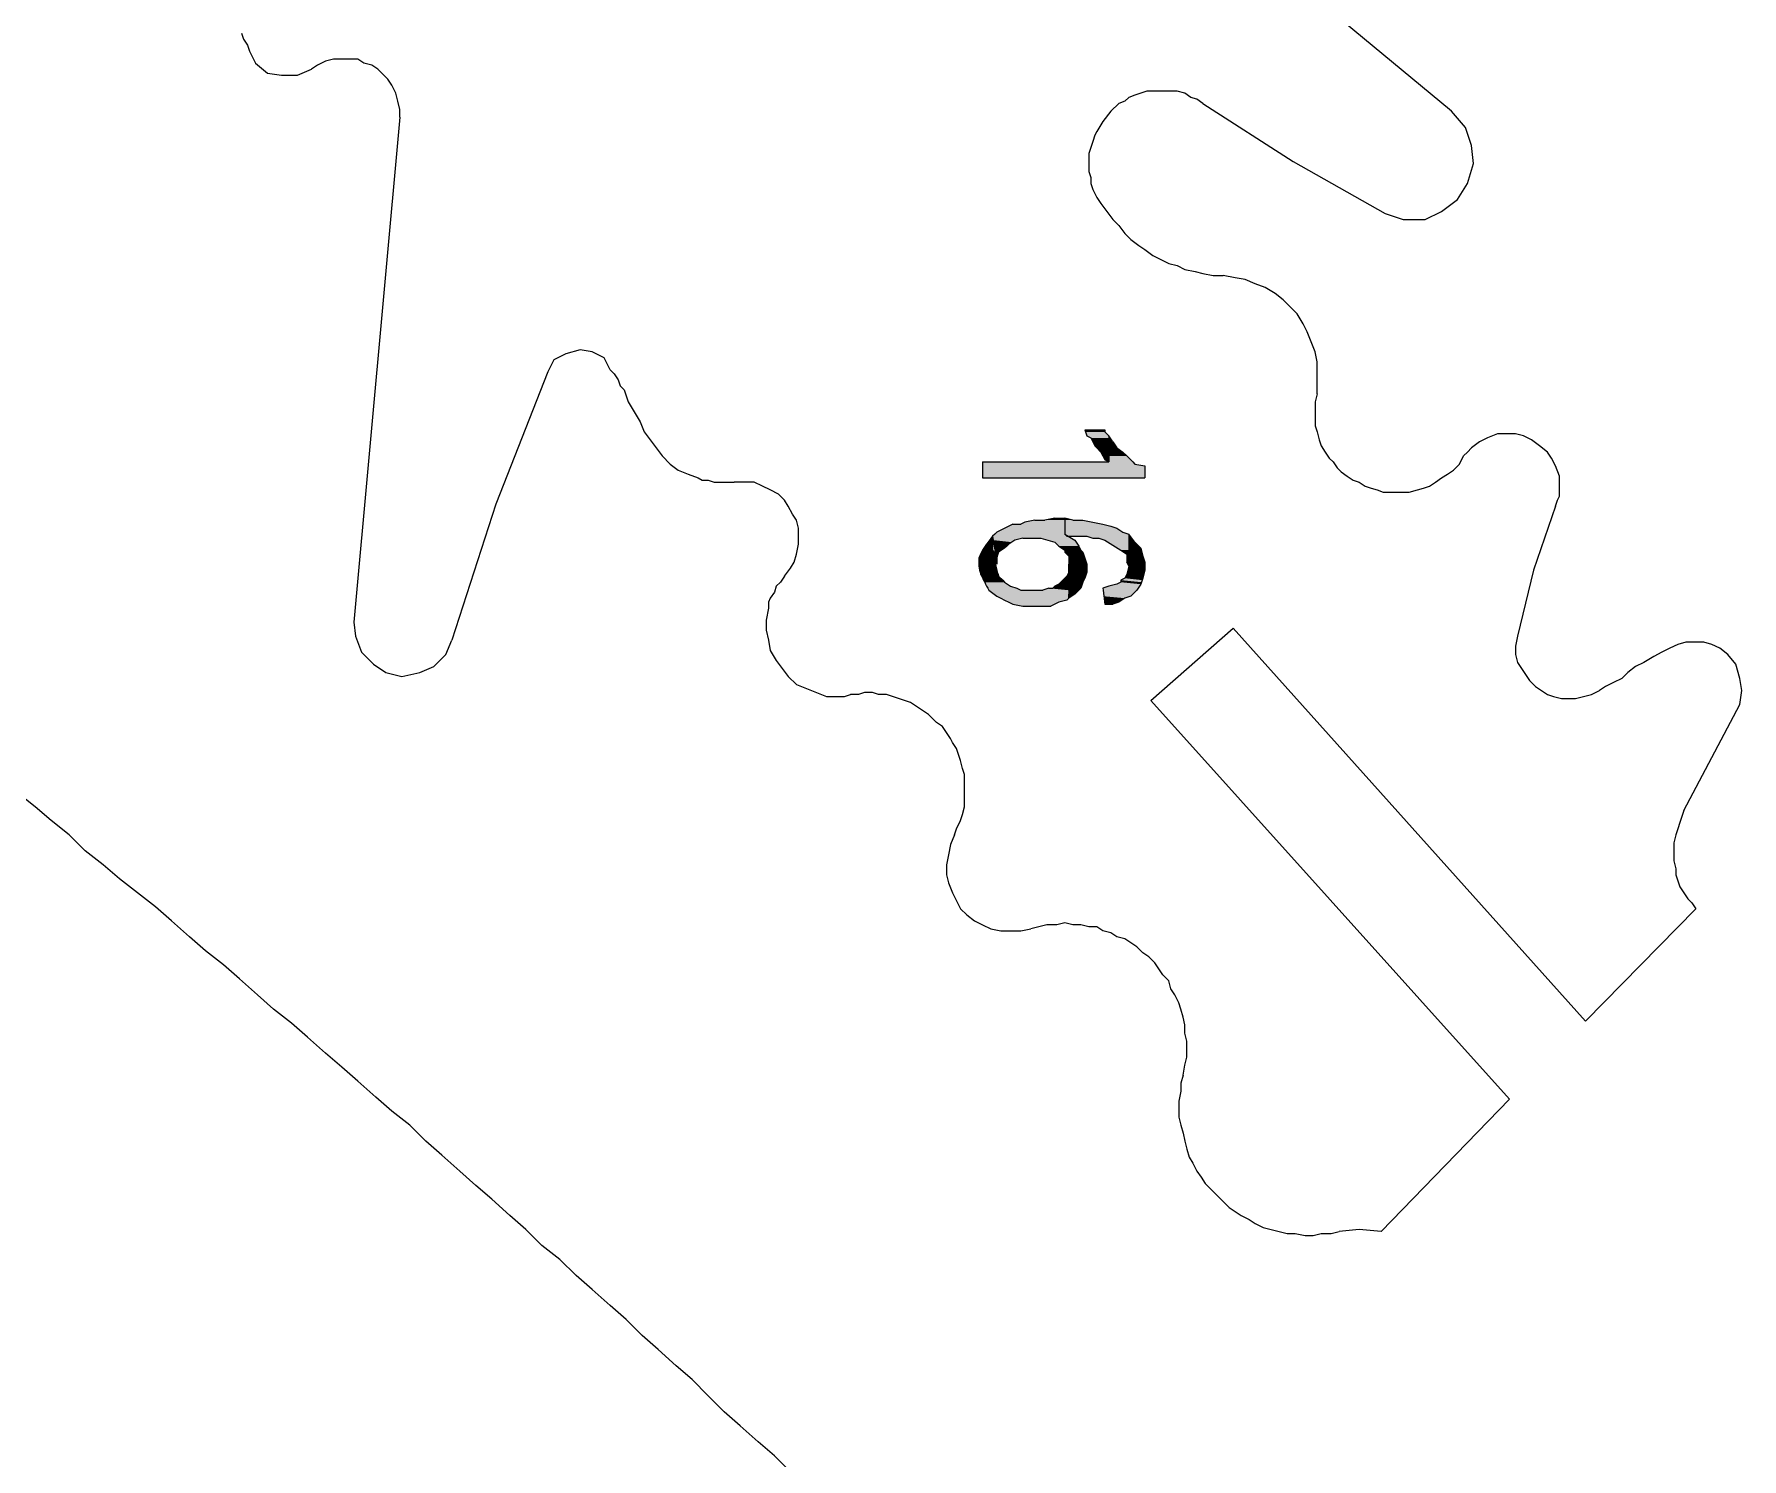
# Model space of a CAD drawing. Extents: x -1063 to 1100, y -467 to 441.
# Drawn here: x -705.3 to -563.2, y -10.2 to 108.3 of the extents above; entities that cross this region are included whole.
import ezdxf

# ---------------------------------------------------------------- set-up
doc = ezdxf.new("R2010")
doc.units = 0
doc.layers.add('H', color=7, linetype='CONTINUOUS')
doc.layers.add('P', color=250, linetype='CONTINUOUS')

# ---------------------------------------------------------------- blocks, each defined once
blk = doc.blocks.new('*U220')
at = {"layer": 'H', "color": 0, "linetype": 'CONTINUOUS'}
for p, q in [((-617.85, 75.43), (-616.18, 75.43)), ((-617.85, 75.43), (-617.8, 75.26)), ((-616.18, 75.43), (-616.18, 75.26)), ((-617.8, 75.26), (-617.68, 74.93)), ((-617.68, 74.93), (-617.35, 74.76)), ((-617.35, 74.76), (-617.02, 74.09)), ((-617.02, 74.09), (-616.85, 73.93)), ((-616.85, 73.93), (-616.52, 73.59)), ((-616.18, 75.26), (-615.85, 74.93)), ((-615.85, 74.93), (-615.85, 74.76)), ((-615.85, 74.76), (-615.85, 74.09)), ((-615.85, 74.09), (-615.85, 73.93)), ((-615.85, 73.93), (-615.85, 73.59)), ((-616.52, 73.59), (-616.35, 73.26)), ((-616.35, 73.26), (-616.18, 72.93)), ((-615.85, 72.76), (-616.18, 72.93)), ((-615.85, 73.59), (-615.85, 73.26)), ((-615.85, 73.26), (-615.85, 72.93)), ((-615.85, 72.93), (-615.85, 72.76))]:
    blk.add_line(p, q, dxfattribs=at)
for points in [[(-617.85, 75.43), (-617.85, 75.43), (-616.18, 75.43)], [(-617.85, 75.43), (-617.8, 75.26), (-616.18, 75.26)], [(-617.8, 75.26), (-617.68, 74.93), (-615.85, 74.93)], [(-617.68, 74.93), (-617.35, 74.76), (-615.85, 74.76)], [(-617.35, 74.76), (-617.02, 74.09), (-615.85, 74.09)], [(-617.02, 74.09), (-616.85, 73.93), (-615.85, 73.93)], [(-616.85, 73.93), (-616.52, 73.59), (-615.85, 73.59)], [(-616.52, 73.59), (-616.35, 73.26), (-615.85, 73.26)], [(-616.35, 73.26), (-616.18, 72.93), (-615.85, 72.93)]]:
    blk.add_solid(points, dxfattribs=at)
at = {"layer": 'H', "color": 0, "linetype": 'CONTINUOUS', "extrusion": (0, 0, -1)}
for points in [[(617.85, 75.43), (616.18, 75.43), (616.18, 75.26)], [(617.8, 75.26), (616.18, 75.26), (615.85, 74.93)], [(617.68, 74.93), (615.85, 74.93), (615.85, 74.76)], [(617.35, 74.76), (615.85, 74.76), (615.85, 74.09)], [(617.02, 74.09), (615.85, 74.09), (615.85, 73.93)], [(616.85, 73.93), (615.85, 73.93), (615.85, 73.59)], [(616.52, 73.59), (615.85, 73.59), (615.85, 73.26)], [(616.35, 73.26), (615.85, 73.26), (615.85, 72.93)], [(616.18, 72.93), (615.85, 72.93), (615.85, 72.76)]]:
    blk.add_solid(points, dxfattribs=at)
blk = doc.blocks.new('*U221')
at = {"layer": 'H', "color": 0, "linetype": 'CONTINUOUS'}
for p, q in [((-615.85, 74.93), (-615.85, 74.43)), ((-615.52, 74.43), (-615.85, 74.93)), ((-615.85, 74.43), (-615.85, 73.93)), ((-615.85, 73.93), (-615.85, 73.59)), ((-615.52, 74.43), (-615.18, 73.93)), ((-615.18, 73.93), (-614.68, 73.59)), ((-626.35, 72.76), (-615.85, 72.76)), ((-626.35, 72.76), (-626.35, 72.59)), ((-626.35, 72.59), (-626.35, 72.43)), ((-615.85, 73.59), (-615.85, 73.26)), ((-615.85, 73.26), (-615.85, 72.93)), ((-615.85, 72.93), (-615.85, 72.76)), ((-614.68, 73.59), (-614.35, 73.26)), ((-614.35, 73.26), (-614.02, 72.93)), ((-614.02, 72.93), (-613.85, 72.76)), ((-613.85, 72.76), (-613.68, 72.59)), ((-613.68, 72.59), (-612.85, 72.43)), ((-626.35, 72.43), (-626.35, 71.43)), ((-626.35, 71.43), (-612.85, 71.43)), ((-612.85, 72.43), (-612.85, 71.43))]:
    blk.add_line(p, q, dxfattribs=at)
for points in [[(-615.85, 74.93), (-615.85, 74.43), (-615.52, 74.43)], [(-615.85, 74.43), (-615.85, 73.93), (-615.18, 73.93)], [(-615.85, 73.93), (-615.85, 73.59), (-614.68, 73.59)], [(-626.35, 72.76), (-626.35, 72.76), (-615.85, 72.76)], [(-626.35, 72.76), (-626.35, 72.59), (-613.68, 72.59)], [(-626.35, 72.59), (-626.35, 72.43), (-612.85, 72.43)], [(-615.85, 73.59), (-615.85, 73.26), (-614.35, 73.26)], [(-615.85, 73.26), (-615.85, 72.93), (-614.02, 72.93)], [(-615.85, 72.93), (-615.85, 72.76), (-613.85, 72.76)], [(-626.35, 72.43), (-626.35, 71.43), (-612.85, 71.43)], [(-626.35, 71.43), (-626.35, 71.43), (-612.85, 71.43)]]:
    blk.add_solid(points, dxfattribs=at)
at = {"layer": 'H', "color": 0, "linetype": 'CONTINUOUS', "extrusion": (0, 0, -1)}
for points in [[(615.85, 74.43), (615.52, 74.43), (615.18, 73.93)], [(615.85, 73.93), (615.18, 73.93), (614.68, 73.59)], [(626.35, 72.76), (613.85, 72.76), (613.68, 72.59)], [(626.35, 72.59), (613.68, 72.59), (612.85, 72.43)], [(615.85, 73.59), (614.68, 73.59), (614.35, 73.26)], [(615.85, 73.26), (614.35, 73.26), (614.02, 72.93)], [(615.85, 72.93), (614.02, 72.93), (613.85, 72.76)], [(626.35, 72.43), (612.85, 72.43), (612.85, 71.43)]]:
    blk.add_solid(points, dxfattribs=at)
blk = doc.blocks.new('*U222')
at = {"layer": 'H', "color": 0, "linetype": 'CONTINUOUS'}
for p, q in [((-626.35, 65.43), (-626.52, 65.09)), ((-626.02, 65.93), (-626.35, 65.43)), ((-625.89, 66.09), (-626.02, 65.93)), ((-625.52, 66.59), (-625.89, 66.09)), ((-625.52, 66.09), (-625.52, 66.59)), ((-625.52, 66.09), (-625.52, 65.93)), ((-625.52, 65.93), (-625.52, 65.43)), ((-625.52, 65.43), (-625.35, 65.09)), ((-626.52, 65.09), (-626.68, 64.76)), ((-626.68, 64.76), (-626.68, 64.59)), ((-626.68, 64.59), (-626.68, 64.26)), ((-626.68, 64.26), (-626.68, 64.09)), ((-626.68, 64.09), (-626.6, 63.76)), ((-625.35, 65.09), (-625.35, 64.76)), ((-625.35, 64.76), (-625.35, 64.59)), ((-625.35, 64.59), (-625.28, 64.26)), ((-625.28, 64.26), (-625.25, 64.09)), ((-625.25, 64.09), (-625.18, 63.76)), ((-619.18, 64.26), (-619.18, 64.09)), ((-619.18, 64.09), (-619.18, 64.26)), ((-619.18, 64.09), (-619.18, 63.76)), ((-619.18, 63.76), (-619.18, 64.09)), ((-626.6, 63.76), (-626.56, 63.59)), ((-626.56, 63.59), (-626.52, 63.43)), ((-626.52, 63.43), (-626.43, 63.26)), ((-626.43, 63.26), (-626.27, 62.93)), ((-626.27, 62.93), (-626.18, 62.76)), ((-626.18, 62.76), (-626.1, 62.59)), ((-626.1, 62.59), (-626.02, 62.43)), ((-625.18, 63.76), (-625.13, 63.59)), ((-625.13, 63.59), (-625.07, 63.43)), ((-625.07, 63.43), (-625.02, 63.26)), ((-625.02, 63.26), (-624.68, 62.93)), ((-624.68, 62.93), (-624.52, 62.76)), ((-624.52, 62.76), (-624.27, 62.59)), ((-624.27, 62.59), (-624.02, 62.43)), ((-620.02, 62.59), (-620.35, 62.43)), ((-619.85, 62.76), (-620.02, 62.59)), ((-619.68, 62.93), (-619.85, 62.76)), ((-619.35, 63.26), (-619.68, 62.93)), ((-619.27, 63.43), (-619.35, 63.26)), ((-619.18, 63.59), (-619.27, 63.43)), ((-619.18, 63.76), (-619.18, 63.59)), ((-619.18, 63.59), (-619.18, 63.76)), ((-619.18, 63.43), (-619.18, 63.59)), ((-619.18, 63.43), (-619.18, 63.26)), ((-619.18, 63.26), (-619.18, 62.93)), ((-619.18, 62.93), (-619.18, 62.76)), ((-619.18, 62.76), (-619.18, 62.59)), ((-619.18, 62.59), (-619.18, 62.43)), ((-626.02, 62.43), (-625.93, 62.26)), ((-625.93, 62.26), (-625.85, 62.09)), ((-625.85, 62.09), (-625.18, 61.59)), ((-625.18, 61.59), (-624.85, 61.43)), ((-624.85, 61.43), (-624.52, 61.26)), ((-624.52, 61.26), (-624.18, 61.09)), ((-624.02, 62.43), (-623.52, 62.26)), ((-623.52, 62.26), (-623.18, 62.09)), ((-623.18, 62.09), (-622.68, 62.09)), ((-622.68, 62.09), (-622.18, 62.09)), ((-622.18, 62.09), (-621.68, 62.09)), ((-621.68, 62.09), (-621.35, 62.09)), ((-620.85, 62.26), (-621.35, 62.09)), ((-620.85, 62.26), (-620.52, 62.26)), ((-620.35, 62.43), (-620.52, 62.26)), ((-619.35, 61.26), (-620.02, 61.09)), ((-619.18, 61.43), (-619.35, 61.26)), ((-619.18, 62.43), (-619.18, 62.26)), ((-619.18, 62.26), (-619.18, 62.09)), ((-619.18, 62.09), (-619.18, 61.59)), ((-619.18, 61.59), (-619.18, 61.43)), ((-624.18, 61.09), (-623.85, 60.93)), ((-623.85, 60.93), (-623.02, 60.76)), ((-623.02, 60.76), (-622.35, 60.76)), ((-622.35, 60.76), (-621.52, 60.76)), ((-621.52, 60.76), (-620.68, 60.76)), ((-620.35, 60.93), (-620.68, 60.76)), ((-620.02, 61.09), (-620.35, 60.93))]:
    blk.add_line(p, q, dxfattribs=at)
for points in [[(-626.35, 65.43), (-626.52, 65.09), (-625.35, 65.09)], [(-626.02, 65.93), (-626.35, 65.43), (-625.52, 65.43)], [(-625.89, 66.09), (-626.02, 65.93), (-625.52, 65.93)], [(-625.52, 66.59), (-625.89, 66.09), (-625.52, 66.09)], [(-626.52, 65.09), (-626.68, 64.76), (-625.35, 64.76)], [(-626.68, 64.76), (-626.68, 64.59), (-625.35, 64.59)], [(-626.68, 64.59), (-626.68, 64.26), (-625.28, 64.26)], [(-626.68, 64.26), (-626.68, 64.09), (-625.25, 64.09)], [(-626.68, 64.09), (-626.6, 63.76), (-625.18, 63.76)], [(-619.18, 64.26), (-619.18, 64.09), (-619.18, 64.09)], [(-619.18, 64.09), (-619.18, 63.76), (-619.18, 63.76)], [(-626.6, 63.76), (-626.56, 63.59), (-625.13, 63.59)], [(-626.56, 63.59), (-626.52, 63.43), (-625.07, 63.43)], [(-626.52, 63.43), (-626.43, 63.26), (-625.02, 63.26)], [(-626.43, 63.26), (-626.27, 62.93), (-624.68, 62.93)], [(-626.27, 62.93), (-626.18, 62.76), (-624.52, 62.76)], [(-626.18, 62.76), (-626.1, 62.59), (-624.27, 62.59)], [(-626.1, 62.59), (-626.02, 62.43), (-624.02, 62.43)], [(-620.02, 62.59), (-620.35, 62.43), (-619.18, 62.43)], [(-619.85, 62.76), (-620.02, 62.59), (-619.18, 62.59)], [(-619.68, 62.93), (-619.85, 62.76), (-619.18, 62.76)], [(-619.35, 63.26), (-619.68, 62.93), (-619.18, 62.93)], [(-619.27, 63.43), (-619.35, 63.26), (-619.18, 63.26)], [(-619.18, 63.59), (-619.27, 63.43), (-619.18, 63.43)], [(-619.18, 63.76), (-619.18, 63.59), (-619.18, 63.59)], [(-626.02, 62.43), (-625.93, 62.26), (-623.52, 62.26)], [(-625.93, 62.26), (-625.85, 62.09), (-623.18, 62.09)], [(-625.85, 62.09), (-625.18, 61.59), (-619.18, 61.59)], [(-625.18, 61.59), (-624.85, 61.43), (-619.18, 61.43)], [(-624.85, 61.43), (-624.52, 61.26), (-619.35, 61.26)], [(-624.52, 61.26), (-624.18, 61.09), (-620.02, 61.09)], [(-623.18, 62.09), (-623.18, 62.09), (-622.68, 62.09)], [(-622.68, 62.09), (-622.68, 62.09), (-622.18, 62.09)], [(-622.18, 62.09), (-622.18, 62.09), (-621.68, 62.09)], [(-621.68, 62.09), (-621.68, 62.09), (-621.35, 62.09)], [(-620.85, 62.26), (-621.35, 62.09), (-619.18, 62.09)], [(-620.85, 62.26), (-620.85, 62.26), (-620.52, 62.26)], [(-620.35, 62.43), (-620.52, 62.26), (-619.18, 62.26)], [(-624.18, 61.09), (-623.85, 60.93), (-620.35, 60.93)], [(-623.85, 60.93), (-623.02, 60.76), (-620.68, 60.76)], [(-623.02, 60.76), (-623.02, 60.76), (-622.35, 60.76)], [(-622.35, 60.76), (-622.35, 60.76), (-621.52, 60.76)], [(-621.52, 60.76), (-621.52, 60.76), (-620.68, 60.76)]]:
    blk.add_solid(points, dxfattribs=at)
at = {"layer": 'H', "color": 0, "linetype": 'CONTINUOUS', "extrusion": (0, 0, -1)}
for points in [[(626.35, 65.43), (625.52, 65.43), (625.35, 65.09)], [(626.02, 65.93), (625.52, 65.93), (625.52, 65.43)], [(625.89, 66.09), (625.52, 66.09), (625.52, 65.93)], [(626.68, 64.76), (625.35, 64.76), (625.35, 64.59)], [(626.68, 64.59), (625.35, 64.59), (625.28, 64.26)], [(626.68, 64.26), (625.28, 64.26), (625.25, 64.09)], [(626.68, 64.09), (625.25, 64.09), (625.18, 63.76)], [(626.52, 65.09), (625.35, 65.09), (625.35, 64.76)], [(626.6, 63.76), (625.18, 63.76), (625.13, 63.59)], [(626.56, 63.59), (625.13, 63.59), (625.07, 63.43)], [(626.52, 63.43), (625.07, 63.43), (625.02, 63.26)], [(626.43, 63.26), (625.02, 63.26), (624.68, 62.93)], [(626.27, 62.93), (624.68, 62.93), (624.52, 62.76)], [(626.18, 62.76), (624.52, 62.76), (624.27, 62.59)], [(626.1, 62.59), (624.27, 62.59), (624.02, 62.43)], [(620.02, 62.59), (619.18, 62.59), (619.18, 62.43)], [(619.85, 62.76), (619.18, 62.76), (619.18, 62.59)], [(619.68, 62.93), (619.18, 62.93), (619.18, 62.76)], [(619.35, 63.26), (619.18, 63.26), (619.18, 62.93)], [(619.27, 63.43), (619.18, 63.43), (619.18, 63.26)], [(626.02, 62.43), (624.02, 62.43), (623.52, 62.26)], [(625.93, 62.26), (623.52, 62.26), (623.18, 62.09)], [(625.85, 62.09), (619.18, 62.09), (619.18, 61.59)], [(625.18, 61.59), (619.18, 61.59), (619.18, 61.43)], [(624.85, 61.43), (619.18, 61.43), (619.35, 61.26)], [(624.52, 61.26), (619.35, 61.26), (620.02, 61.09)], [(620.85, 62.26), (619.18, 62.26), (619.18, 62.09)], [(620.35, 62.43), (619.18, 62.43), (619.18, 62.26)], [(624.18, 61.09), (620.02, 61.09), (620.35, 60.93)], [(623.85, 60.93), (620.35, 60.93), (620.68, 60.76)]]:
    blk.add_solid(points, dxfattribs=at)
blk = doc.blocks.new('*U223')
at = {"layer": 'H', "color": 0, "linetype": 'CONTINUOUS'}
for p, q in [((-625.18, 66.93), (-625.35, 66.76)), ((-624.18, 67.43), (-625.18, 66.93)), ((-623.85, 67.59), (-624.18, 67.43)), ((-623.85, 67.59), (-623.52, 67.59)), ((-623.52, 67.59), (-623.18, 67.59)), ((-622.85, 67.76), (-623.18, 67.59)), ((-622.02, 67.93), (-622.85, 67.76)), ((-622.02, 67.93), (-621.18, 67.93)), ((-620.35, 68.09), (-621.18, 67.93)), ((-620.35, 68.09), (-619.52, 68.09)), ((-619.52, 68.09), (-619.52, 67.93)), ((-619.52, 67.93), (-619.52, 67.76)), ((-619.52, 67.76), (-619.52, 67.59)), ((-619.52, 67.59), (-619.52, 67.43)), ((-619.52, 67.43), (-619.52, 66.93)), ((-619.52, 66.93), (-619.52, 66.76)), ((-625.35, 66.76), (-625.52, 66.59)), ((-625.52, 66.59), (-625.49, 66.43)), ((-625.49, 66.43), (-625.47, 66.26)), ((-625.47, 66.26), (-625.45, 66.09)), ((-625.45, 66.09), (-625.42, 65.93)), ((-625.42, 65.93), (-625.4, 65.76)), ((-625.4, 65.76), (-625.37, 65.59)), ((-625.37, 65.59), (-625.35, 65.43)), ((-625.35, 65.43), (-625.33, 65.26)), ((-624.77, 65.43), (-625.02, 65.26)), ((-624.52, 65.59), (-624.77, 65.43)), ((-624.35, 65.76), (-624.52, 65.59)), ((-624.18, 65.93), (-624.35, 65.76)), ((-623.93, 66.09), (-624.18, 65.93)), ((-623.68, 66.26), (-623.93, 66.09)), ((-623.02, 66.43), (-623.68, 66.26)), ((-623.02, 66.43), (-622.52, 66.43)), ((-622.52, 66.43), (-622.02, 66.43)), ((-622.02, 66.43), (-621.52, 66.43)), ((-621.52, 66.43), (-620.93, 66.26)), ((-620.93, 66.26), (-620.35, 66.09)), ((-620.35, 66.09), (-620.18, 65.93)), ((-620.18, 65.93), (-620.02, 65.76)), ((-620.02, 65.76), (-619.77, 65.59)), ((-619.77, 65.59), (-619.52, 65.43)), ((-619.52, 66.76), (-619.24, 66.59)), ((-619.52, 65.43), (-619.52, 65.26)), ((-619.24, 66.59), (-618.96, 66.43)), ((-618.96, 66.43), (-618.68, 66.26)), ((-618.68, 66.26), (-618.57, 66.09)), ((-618.57, 66.09), (-618.46, 65.93)), ((-618.46, 65.93), (-618.35, 65.76)), ((-618.35, 65.76), (-618.27, 65.59)), ((-618.27, 65.59), (-618.18, 65.43)), ((-618.18, 65.43), (-618.02, 65.26)), ((-625.33, 65.26), (-625.28, 64.93)), ((-625.28, 64.93), (-625.26, 64.76)), ((-625.26, 64.76), (-625.23, 64.59)), ((-625.18, 64.26), (-625.23, 64.59)), ((-625.13, 64.93), (-625.18, 64.76)), ((-625.18, 64.76), (-625.18, 64.59)), ((-625.18, 64.59), (-625.18, 64.26)), ((-625.02, 65.26), (-625.13, 64.93)), ((-619.52, 65.26), (-619.18, 64.93)), ((-619.18, 64.93), (-619.18, 64.76)), ((-619.18, 64.76), (-619.18, 64.59)), ((-619.18, 64.59), (-619.18, 64.26)), ((-619.18, 64.26), (-619.18, 63.93)), ((-618.02, 65.26), (-617.91, 64.93)), ((-617.91, 64.93), (-617.85, 64.76)), ((-617.85, 64.76), (-617.8, 64.59)), ((-617.8, 64.59), (-617.68, 64.26)), ((-617.68, 64.26), (-617.68, 63.93)), ((-619.18, 63.93), (-619.18, 63.59)), ((-619.18, 63.59), (-619.18, 63.09)), ((-619.18, 63.09), (-619.18, 62.76)), ((-619.18, 62.76), (-619.18, 62.26)), ((-618.02, 62.76), (-618.18, 62.26)), ((-617.85, 63.09), (-618.02, 62.76)), ((-617.68, 63.59), (-617.85, 63.09)), ((-617.68, 63.93), (-617.68, 63.59)), ((-619.18, 62.26), (-619.18, 61.93)), ((-619.18, 61.93), (-619.18, 61.76)), ((-618.68, 61.76), (-619.18, 61.43)), ((-619.18, 61.43), (-619.18, 61.76)), ((-618.52, 61.93), (-618.68, 61.76)), ((-618.18, 62.26), (-618.52, 61.93))]:
    blk.add_line(p, q, dxfattribs=at)
for points in [[(-625.18, 66.93), (-625.35, 66.76), (-619.52, 66.76)], [(-624.18, 67.43), (-625.18, 66.93), (-619.52, 66.93)], [(-623.85, 67.59), (-624.18, 67.43), (-619.52, 67.43)], [(-623.85, 67.59), (-623.85, 67.59), (-623.52, 67.59)], [(-623.52, 67.59), (-623.52, 67.59), (-623.18, 67.59)], [(-622.85, 67.76), (-623.18, 67.59), (-619.52, 67.59)], [(-622.02, 67.93), (-622.85, 67.76), (-619.52, 67.76)], [(-622.02, 67.93), (-622.02, 67.93), (-621.18, 67.93)], [(-620.35, 68.09), (-621.18, 67.93), (-619.52, 67.93)], [(-620.35, 68.09), (-620.35, 68.09), (-619.52, 68.09)], [(-625.35, 66.76), (-625.52, 66.59), (-619.24, 66.59)], [(-625.52, 66.59), (-625.49, 66.43), (-618.96, 66.43)], [(-625.49, 66.43), (-625.47, 66.26), (-623.68, 66.26)], [(-625.47, 66.26), (-625.45, 66.09), (-623.93, 66.09)], [(-625.45, 66.09), (-625.42, 65.93), (-624.18, 65.93)], [(-625.42, 65.93), (-625.4, 65.76), (-624.35, 65.76)], [(-625.4, 65.76), (-625.37, 65.59), (-624.52, 65.59)], [(-625.37, 65.59), (-625.35, 65.43), (-624.77, 65.43)], [(-625.35, 65.43), (-625.33, 65.26), (-625.02, 65.26)], [(-623.02, 66.43), (-623.02, 66.43), (-622.52, 66.43)], [(-622.52, 66.43), (-622.52, 66.43), (-622.02, 66.43)], [(-622.02, 66.43), (-622.02, 66.43), (-621.52, 66.43)], [(-621.52, 66.43), (-620.93, 66.26), (-618.68, 66.26)], [(-620.93, 66.26), (-620.35, 66.09), (-618.57, 66.09)], [(-620.35, 66.09), (-620.18, 65.93), (-618.46, 65.93)], [(-620.18, 65.93), (-620.02, 65.76), (-618.35, 65.76)], [(-620.02, 65.76), (-619.77, 65.59), (-618.27, 65.59)], [(-619.77, 65.59), (-619.52, 65.43), (-618.18, 65.43)], [(-619.52, 65.43), (-619.52, 65.26), (-618.02, 65.26)], [(-625.33, 65.26), (-625.28, 64.93), (-625.13, 64.93)], [(-625.28, 64.93), (-625.26, 64.76), (-625.18, 64.76)], [(-625.26, 64.76), (-625.23, 64.59), (-625.18, 64.59)], [(-619.52, 65.26), (-619.18, 64.93), (-617.91, 64.93)], [(-619.18, 64.93), (-619.18, 64.76), (-617.85, 64.76)], [(-619.18, 64.76), (-619.18, 64.59), (-617.8, 64.59)], [(-619.18, 64.59), (-619.18, 64.26), (-617.68, 64.26)], [(-619.18, 64.26), (-619.18, 63.93), (-617.68, 63.93)], [(-619.18, 63.93), (-619.18, 63.59), (-617.68, 63.59)], [(-619.18, 63.59), (-619.18, 63.09), (-617.85, 63.09)], [(-619.18, 63.09), (-619.18, 62.76), (-618.02, 62.76)], [(-619.18, 62.76), (-619.18, 62.26), (-618.18, 62.26)], [(-619.18, 62.26), (-619.18, 61.93), (-618.52, 61.93)], [(-619.18, 61.93), (-619.18, 61.76), (-618.68, 61.76)]]:
    blk.add_solid(points, dxfattribs=at)
at = {"layer": 'H', "color": 0, "linetype": 'CONTINUOUS', "extrusion": (0, 0, -1)}
for points in [[(625.18, 66.93), (619.52, 66.93), (619.52, 66.76)], [(624.18, 67.43), (619.52, 67.43), (619.52, 66.93)], [(623.85, 67.59), (619.52, 67.59), (619.52, 67.43)], [(622.85, 67.76), (619.52, 67.76), (619.52, 67.59)], [(622.02, 67.93), (619.52, 67.93), (619.52, 67.76)], [(620.35, 68.09), (619.52, 68.09), (619.52, 67.93)], [(625.52, 66.59), (619.24, 66.59), (618.96, 66.43)], [(625.49, 66.43), (623.02, 66.43), (623.68, 66.26)], [(625.47, 66.26), (623.68, 66.26), (623.93, 66.09)], [(625.45, 66.09), (623.93, 66.09), (624.18, 65.93)], [(625.42, 65.93), (624.18, 65.93), (624.35, 65.76)], [(625.4, 65.76), (624.35, 65.76), (624.52, 65.59)], [(625.37, 65.59), (624.52, 65.59), (624.77, 65.43)], [(625.35, 66.76), (619.52, 66.76), (619.24, 66.59)], [(625.35, 65.43), (624.77, 65.43), (625.02, 65.26)], [(621.52, 66.43), (618.96, 66.43), (618.68, 66.26)], [(620.93, 66.26), (618.68, 66.26), (618.57, 66.09)], [(620.35, 66.09), (618.57, 66.09), (618.46, 65.93)], [(620.18, 65.93), (618.46, 65.93), (618.35, 65.76)], [(620.02, 65.76), (618.35, 65.76), (618.27, 65.59)], [(619.77, 65.59), (618.27, 65.59), (618.18, 65.43)], [(619.52, 65.43), (618.18, 65.43), (618.02, 65.26)], [(625.33, 65.26), (625.02, 65.26), (625.13, 64.93)], [(625.28, 64.93), (625.13, 64.93), (625.18, 64.76)], [(625.26, 64.76), (625.18, 64.76), (625.18, 64.59)], [(625.23, 64.59), (625.18, 64.59), (625.18, 64.26)], [(619.52, 65.26), (618.02, 65.26), (617.91, 64.93)], [(619.18, 64.93), (617.91, 64.93), (617.85, 64.76)], [(619.18, 64.76), (617.85, 64.76), (617.8, 64.59)], [(619.18, 64.59), (617.8, 64.59), (617.68, 64.26)], [(619.18, 64.26), (617.68, 64.26), (617.68, 63.93)], [(619.18, 63.93), (617.68, 63.93), (617.68, 63.59)], [(619.18, 63.59), (617.68, 63.59), (617.85, 63.09)], [(619.18, 63.09), (617.85, 63.09), (618.02, 62.76)], [(619.18, 62.76), (618.02, 62.76), (618.18, 62.26)], [(619.18, 62.26), (618.18, 62.26), (618.52, 61.93)], [(619.18, 61.93), (618.52, 61.93), (618.68, 61.76)], [(619.18, 61.76), (618.68, 61.76), (619.18, 61.43)]]:
    blk.add_solid(points, dxfattribs=at)
blk = doc.blocks.new('*U224')
at = {"layer": 'H', "color": 0, "linetype": 'CONTINUOUS'}
for p, q in [((-619.52, 68.09), (-619.52, 67.93)), ((-618.85, 67.93), (-619.52, 68.09)), ((-619.52, 67.93), (-619.52, 67.76)), ((-619.52, 67.76), (-619.52, 67.59)), ((-619.52, 67.59), (-619.52, 67.43)), ((-619.52, 67.43), (-619.52, 67.26)), ((-619.52, 67.26), (-619.52, 66.93)), ((-619.52, 66.93), (-619.52, 66.76)), ((-618.85, 67.93), (-618.02, 67.93)), ((-618.02, 67.93), (-617.18, 67.76)), ((-617.18, 67.76), (-616.35, 67.59)), ((-616.35, 67.59), (-615.68, 67.43)), ((-615.68, 67.43), (-615.18, 67.26)), ((-615.18, 67.26), (-614.68, 66.93)), ((-614.68, 66.93), (-614.18, 66.76)), ((-619.52, 66.76), (-619.35, 66.59)), ((-619.35, 66.59), (-618.02, 66.59)), ((-618.02, 66.59), (-617.68, 66.59)), ((-617.68, 66.59), (-617.18, 66.43)), ((-617.18, 66.43), (-616.68, 66.43)), ((-616.68, 66.43), (-616.18, 66.26)), ((-616.18, 66.26), (-614.85, 65.43)), ((-614.85, 65.43), (-614.35, 65.09)), ((-614.18, 66.76), (-614.18, 66.59)), ((-614.18, 66.59), (-614.18, 66.43)), ((-614.18, 66.43), (-614.18, 66.26)), ((-614.18, 66.26), (-614.18, 65.43)), ((-614.18, 65.43), (-614.18, 65.09)), ((-614.35, 65.09), (-614.35, 64.76)), ((-614.35, 64.76), (-614.35, 64.43)), ((-614.18, 64.09), (-614.35, 64.43)), ((-614.18, 65.09), (-614.18, 64.76)), ((-614.18, 64.76), (-614.18, 64.43)), ((-614.18, 64.43), (-614.18, 64.09))]:
    blk.add_line(p, q, dxfattribs=at)
for points in [[(-619.52, 68.09), (-619.52, 67.93), (-618.85, 67.93)], [(-619.52, 67.93), (-619.52, 67.76), (-617.18, 67.76)], [(-619.52, 67.76), (-619.52, 67.59), (-616.35, 67.59)], [(-619.52, 67.59), (-619.52, 67.43), (-615.68, 67.43)], [(-619.52, 67.43), (-619.52, 67.26), (-615.18, 67.26)], [(-619.52, 67.26), (-619.52, 66.93), (-614.68, 66.93)], [(-619.52, 66.93), (-619.52, 66.76), (-614.18, 66.76)], [(-618.85, 67.93), (-618.85, 67.93), (-618.02, 67.93)], [(-619.52, 66.76), (-619.35, 66.59), (-614.18, 66.59)], [(-619.35, 66.59), (-619.35, 66.59), (-618.02, 66.59)], [(-618.02, 66.59), (-618.02, 66.59), (-617.68, 66.59)], [(-617.68, 66.59), (-617.18, 66.43), (-614.18, 66.43)], [(-617.18, 66.43), (-617.18, 66.43), (-616.68, 66.43)], [(-616.68, 66.43), (-616.18, 66.26), (-614.18, 66.26)], [(-616.18, 66.26), (-614.85, 65.43), (-614.18, 65.43)], [(-614.85, 65.43), (-614.35, 65.09), (-614.18, 65.09)], [(-614.35, 65.09), (-614.35, 64.76), (-614.18, 64.76)], [(-614.35, 64.76), (-614.35, 64.43), (-614.18, 64.43)]]:
    blk.add_solid(points, dxfattribs=at)
at = {"layer": 'H', "color": 0, "linetype": 'CONTINUOUS', "extrusion": (0, 0, -1)}
for points in [[(619.52, 67.93), (618.02, 67.93), (617.18, 67.76)], [(619.52, 67.76), (617.18, 67.76), (616.35, 67.59)], [(619.52, 67.59), (616.35, 67.59), (615.68, 67.43)], [(619.52, 67.43), (615.68, 67.43), (615.18, 67.26)], [(619.52, 67.26), (615.18, 67.26), (614.68, 66.93)], [(619.52, 66.93), (614.68, 66.93), (614.18, 66.76)], [(619.52, 66.76), (614.18, 66.76), (614.18, 66.59)], [(617.68, 66.59), (614.18, 66.59), (614.18, 66.43)], [(616.68, 66.43), (614.18, 66.43), (614.18, 66.26)], [(616.18, 66.26), (614.18, 66.26), (614.18, 65.43)], [(614.85, 65.43), (614.18, 65.43), (614.18, 65.09)], [(614.35, 65.09), (614.18, 65.09), (614.18, 64.76)], [(614.35, 64.76), (614.18, 64.76), (614.18, 64.43)], [(614.35, 64.43), (614.18, 64.43), (614.18, 64.09)]]:
    blk.add_solid(points, dxfattribs=at)
blk = doc.blocks.new('*U225')
at = {"layer": 'H', "color": 0, "linetype": 'CONTINUOUS'}
for p, q in [((-614.18, 66.76), (-614.18, 66.09)), ((-613.68, 66.09), (-614.18, 66.76)), ((-614.18, 66.09), (-614.18, 65.59)), ((-614.18, 65.59), (-614.18, 64.93)), ((-613.68, 66.09), (-613.18, 65.59)), ((-613.18, 65.59), (-613.02, 64.93)), ((-614.18, 64.09), (-614.27, 63.76)), ((-614.18, 64.93), (-614.18, 64.43)), ((-614.18, 64.43), (-614.18, 64.09)), ((-613.02, 64.93), (-612.85, 64.43)), ((-612.85, 64.43), (-612.85, 64.09)), ((-612.85, 64.09), (-612.85, 63.76)), ((-615.18, 62.59), (-615.85, 62.43)), ((-614.85, 62.76), (-615.18, 62.59)), ((-614.52, 63.09), (-614.85, 62.93)), ((-614.85, 62.93), (-614.85, 62.76)), ((-614.35, 63.43), (-614.52, 63.09)), ((-614.27, 63.76), (-614.35, 63.43)), ((-613.18, 62.59), (-613.3, 62.43)), ((-613.13, 62.76), (-613.18, 62.59)), ((-613.07, 62.93), (-613.13, 62.76)), ((-613.02, 63.09), (-613.07, 62.93)), ((-612.93, 63.43), (-613.02, 63.09)), ((-612.85, 63.76), (-612.93, 63.43)), ((-615.85, 62.43), (-616.35, 62.26)), ((-616.35, 62.26), (-616.33, 62.09)), ((-616.33, 62.09), (-616.27, 61.59)), ((-616.27, 61.59), (-616.25, 61.43)), ((-616.25, 61.43), (-616.2, 61.09)), ((-614.52, 61.43), (-615.02, 61.09)), ((-614.02, 61.59), (-614.52, 61.43)), ((-613.52, 62.09), (-614.02, 61.59)), ((-613.41, 62.26), (-613.52, 62.09)), ((-613.3, 62.43), (-613.41, 62.26)), ((-616.2, 61.09), (-616.18, 60.93)), ((-616.18, 60.93), (-615.52, 60.93)), ((-615.02, 61.09), (-615.52, 60.93))]:
    blk.add_line(p, q, dxfattribs=at)
for points in [[(-614.18, 66.76), (-614.18, 66.09), (-613.68, 66.09)], [(-614.18, 66.09), (-614.18, 65.59), (-613.18, 65.59)], [(-614.18, 65.59), (-614.18, 64.93), (-613.02, 64.93)], [(-614.18, 64.09), (-614.27, 63.76), (-612.85, 63.76)], [(-614.18, 64.93), (-614.18, 64.43), (-612.85, 64.43)], [(-614.18, 64.43), (-614.18, 64.09), (-612.85, 64.09)], [(-615.18, 62.59), (-615.85, 62.43), (-613.3, 62.43)], [(-614.85, 62.76), (-615.18, 62.59), (-613.18, 62.59)], [(-614.52, 63.09), (-614.85, 62.93), (-613.07, 62.93)], [(-614.85, 62.93), (-614.85, 62.76), (-613.13, 62.76)], [(-614.35, 63.43), (-614.52, 63.09), (-613.02, 63.09)], [(-614.27, 63.76), (-614.35, 63.43), (-612.93, 63.43)], [(-615.85, 62.43), (-616.35, 62.26), (-613.41, 62.26)], [(-616.35, 62.26), (-616.33, 62.09), (-613.52, 62.09)], [(-616.33, 62.09), (-616.27, 61.59), (-614.02, 61.59)], [(-616.27, 61.59), (-616.25, 61.43), (-614.52, 61.43)], [(-616.25, 61.43), (-616.2, 61.09), (-615.02, 61.09)], [(-616.2, 61.09), (-616.18, 60.93), (-615.52, 60.93)], [(-616.18, 60.93), (-616.18, 60.93), (-615.52, 60.93)]]:
    blk.add_solid(points, dxfattribs=at)
at = {"layer": 'H', "color": 0, "linetype": 'CONTINUOUS', "extrusion": (0, 0, -1)}
for points in [[(614.18, 66.09), (613.68, 66.09), (613.18, 65.59)], [(614.18, 65.59), (613.18, 65.59), (613.02, 64.93)], [(614.18, 64.93), (613.02, 64.93), (612.85, 64.43)], [(614.18, 64.43), (612.85, 64.43), (612.85, 64.09)], [(614.18, 64.09), (612.85, 64.09), (612.85, 63.76)], [(615.18, 62.59), (613.18, 62.59), (613.3, 62.43)], [(614.85, 62.93), (613.07, 62.93), (613.13, 62.76)], [(614.85, 62.76), (613.13, 62.76), (613.18, 62.59)], [(614.52, 63.09), (613.02, 63.09), (613.07, 62.93)], [(614.35, 63.43), (612.93, 63.43), (613.02, 63.09)], [(614.27, 63.76), (612.85, 63.76), (612.93, 63.43)], [(616.35, 62.26), (613.41, 62.26), (613.52, 62.09)], [(616.33, 62.09), (613.52, 62.09), (614.02, 61.59)], [(616.27, 61.59), (614.02, 61.59), (614.52, 61.43)], [(616.25, 61.43), (614.52, 61.43), (615.02, 61.09)], [(615.85, 62.43), (613.3, 62.43), (613.41, 62.26)], [(616.2, 61.09), (615.02, 61.09), (615.52, 60.93)]]:
    blk.add_solid(points, dxfattribs=at)

msp = doc.modelspace()

# ---------------------------------------------------------------- linework, layer by layer
at = {"layer": 'P', "color": 0, "linetype": 'CONTINUOUS'}
for points in [[(-608.02, 102.59), (-600.52, 97.76), (-592.85, 93.43), (-591.35, 92.93), (-589.52, 92.93), (-588.18, 93.59), (-586.85, 94.59), (-586.02, 95.93), (-585.52, 97.59), (-585.68, 99.09), (-586.18, 100.59), (-587.35, 101.93), (-601.18, 113.43)], [(-688.02, 108.43), (-687.85, 107.93), (-687.52, 107.43), (-687.35, 106.93), (-686.85, 105.93), (-685.85, 105.09), (-684.68, 104.93), (-683.35, 104.93), (-682.18, 105.43)], [(-674.85, 101.43), (-674.85, 102.09), (-675.02, 102.76), (-675.18, 103.43), (-675.52, 104.09), (-675.85, 104.59), (-676.18, 104.93), (-676.68, 105.43), (-677.18, 105.76), (-677.85, 105.93), (-678.35, 106.26), (-679.02, 106.26), (-679.68, 106.26), (-680.35, 106.26), (-681.02, 106.09), (-681.68, 105.76), (-682.18, 105.43)], [(-608.02, 102.59), (-608.52, 102.93), (-609.02, 103.09), (-609.52, 103.43), (-610.18, 103.59), (-610.68, 103.59), (-611.18, 103.59), (-611.68, 103.59), (-612.18, 103.59), (-612.68, 103.59), (-613.18, 103.43), (-613.68, 103.26), (-614.18, 103.09), (-614.52, 102.76), (-615.02, 102.59), (-615.68, 101.93), (-616.35, 101.09), (-616.85, 100.26), (-617.02, 99.93), (-617.18, 99.43), (-617.35, 98.93), (-617.52, 98.43), (-617.52, 97.93), (-617.52, 97.43), (-617.52, 96.93), (-617.35, 96.43), (-617.35, 95.93), (-617.18, 95.43), (-616.85, 94.76), (-616.52, 94.26)], [(-674.85, 101.43), (-678.68, 59.43), (-678.52, 58.26), (-678.02, 56.93), (-677.02, 55.93), (-676.02, 55.26), (-674.68, 54.93), (-673.18, 55.26), (-672.02, 55.76), (-671.02, 56.76), (-670.52, 57.93)], [(-616.52, 94.26), (-616.02, 93.59), (-615.52, 92.93), (-615.02, 92.43), (-614.52, 91.76), (-614.02, 91.26), (-613.35, 90.76), (-612.85, 90.43), (-612.18, 89.93), (-611.52, 89.59), (-610.85, 89.26), (-610.18, 89.09), (-609.52, 88.76), (-608.68, 88.59), (-608.02, 88.43), (-607.18, 88.26), (-606.35, 88.26)], [(-598.52, 78.43), (-598.52, 79.26), (-598.52, 80.26), (-598.52, 81.09), (-598.68, 81.93), (-599.02, 82.76), (-599.35, 83.59), (-599.68, 84.26), (-600.18, 85.09), (-600.85, 85.76), (-601.35, 86.26), (-602.02, 86.76), (-602.85, 87.26), (-603.68, 87.59), (-604.52, 87.93), (-605.35, 88.09), (-606.35, 88.26)], [(-657.35, 80.43), (-657.85, 81.43), (-658.85, 81.93), (-659.85, 82.09), (-661.02, 81.76), (-662.02, 81.26), (-662.52, 80.26)], [(-662.52, 80.26), (-666.85, 69.26), (-670.52, 57.93)], [(-657.35, 80.43), (-657.02, 80.09), (-656.68, 79.59), (-656.52, 79.09), (-656.18, 78.76), (-656.02, 78.26), (-655.85, 77.76), (-655.35, 76.93), (-654.85, 76.09), (-654.52, 75.26), (-654.02, 74.59), (-653.52, 73.93), (-653.02, 73.26), (-652.35, 72.59), (-651.68, 72.09), (-650.85, 71.76), (-650.02, 71.43), (-649.68, 71.26), (-649.18, 71.26), (-648.68, 71.09), (-648.18, 71.09), (-647.52, 71.09), (-647.02, 71.09)], [(-598.52, 78.43), (-598.68, 77.76), (-598.68, 77.09), (-598.68, 76.43), (-598.68, 75.76), (-598.52, 75.26), (-598.35, 74.59), (-598.18, 74.09), (-597.85, 73.59), (-597.52, 73.09), (-597.18, 72.76), (-596.85, 72.26), (-596.52, 71.93), (-596.02, 71.59), (-595.52, 71.26), (-595.02, 71.09), (-594.52, 70.76), (-594.02, 70.59), (-593.52, 70.43), (-593.02, 70.26), (-592.52, 70.26), (-591.85, 70.26), (-591.35, 70.26), (-590.85, 70.26), (-590.18, 70.43), (-589.68, 70.59), (-589.18, 70.76), (-588.68, 71.09), (-588.18, 71.43), (-587.68, 71.76), (-587.18, 72.09), (-586.68, 72.59), (-586.35, 73.26)], [(-578.68, 69.09), (-578.52, 69.59), (-578.35, 69.93), (-578.35, 70.93), (-578.35, 71.59), (-578.68, 72.43), (-579.02, 73.09), (-579.35, 73.59), (-580.02, 74.09), (-580.68, 74.59), (-581.35, 74.93), (-582.02, 75.09), (-582.85, 75.09), (-583.52, 75.09), (-584.35, 74.76), (-585.02, 74.43), (-585.68, 73.93), (-586.02, 73.59), (-586.35, 73.26)], [(-642.85, 63.26), (-642.35, 63.93), (-642.02, 64.43), (-641.85, 65.09), (-641.68, 65.93), (-641.68, 66.59), (-641.68, 67.26), (-641.85, 67.93), (-642.18, 68.43), (-642.52, 69.09), (-642.85, 69.59), (-643.35, 70.09), (-644.02, 70.43), (-644.68, 70.76), (-645.35, 71.09), (-646.18, 71.09), (-647.02, 71.09)], [(-578.68, 69.09), (-580.52, 63.76), (-581.85, 58.26)], [(-642.85, 63.26), (-643.18, 62.76), (-643.52, 62.43), (-643.68, 61.93), (-644.02, 61.43), (-644.18, 61.09), (-644.18, 60.59), (-644.35, 59.59), (-644.35, 58.76), (-644.18, 57.93), (-644.02, 57.09), (-643.52, 56.26), (-643.02, 55.59), (-642.52, 54.93), (-641.85, 54.26), (-641.02, 53.93), (-640.18, 53.59), (-639.35, 53.26), (-638.85, 53.26), (-638.35, 53.26), (-637.85, 53.26), (-637.35, 53.43)], [(-593.18, 8.76), (-582.52, 19.76), (-612.35, 52.93), (-605.52, 58.93), (-576.18, 26.26), (-567.02, 35.59)], [(-581.85, 58.26), (-582.02, 57.43), (-582.02, 56.76), (-581.85, 56.09), (-581.52, 55.59), (-581.18, 55.09), (-580.85, 54.59), (-580.35, 54.09), (-579.85, 53.76), (-579.35, 53.43), (-578.85, 53.26), (-578.18, 53.09), (-577.52, 53.09), (-577.02, 53.09), (-576.35, 53.26), (-575.68, 53.43), (-575.02, 53.76)], [(-568.02, 43.76), (-563.35, 52.59), (-563.18, 53.76), (-563.35, 54.76), (-563.68, 55.93), (-564.35, 56.76), (-565.02, 57.26), (-565.68, 57.59), (-566.35, 57.76), (-567.02, 57.76), (-567.85, 57.76), (-568.52, 57.59), (-569.18, 57.26), (-569.85, 56.93), (-570.52, 56.59), (-571.35, 56.09), (-572.02, 55.76), (-572.68, 55.26), (-573.18, 54.76), (-573.85, 54.43), (-574.52, 54.09), (-575.02, 53.76)], [(-628.68, 41.76), (-628.52, 42.26), (-628.18, 42.93), (-628.02, 43.43), (-627.85, 44.09), (-627.85, 44.59), (-627.85, 45.09), (-627.85, 45.76), (-627.85, 46.26), (-627.85, 46.76), (-628.02, 47.26), (-628.18, 47.93), (-628.35, 48.43), (-628.52, 48.93), (-628.85, 49.43), (-629.02, 49.76), (-629.35, 50.26), (-629.68, 50.76), (-630.18, 51.09), (-630.52, 51.43), (-630.85, 51.76), (-631.35, 52.09), (-631.85, 52.43), (-632.35, 52.76), (-632.85, 52.93), (-633.35, 53.09), (-633.85, 53.26), (-634.35, 53.43), (-635.02, 53.43), (-635.52, 53.59), (-636.18, 53.59), (-636.68, 53.43), (-637.35, 53.43)], [(-642.35, -11.24), (-643.68, -9.91), (-645.02, -8.74), (-646.52, -7.41), (-647.85, -6.24), (-649.18, -4.91), (-650.52, -3.57), (-651.85, -2.41), (-653.35, -1.07), (-654.68, 0.09), (-656.02, 1.43), (-657.35, 2.59), (-658.85, 3.93), (-660.18, 5.09), (-661.52, 6.43), (-663.02, 7.59), (-664.35, 8.93), (-665.68, 10.09), (-667.18, 11.43), (-668.52, 12.59), (-669.85, 13.76), (-671.35, 15.09), (-672.68, 16.26), (-674.02, 17.59), (-675.52, 18.76), (-676.85, 19.93), (-678.35, 21.26), (-679.68, 22.43), (-681.02, 23.59), (-682.52, 24.93), (-683.85, 26.09), (-685.35, 27.26), (-686.68, 28.43), (-688.18, 29.76), (-689.52, 30.93), (-691.02, 32.09), (-692.35, 33.26), (-693.85, 34.59), (-695.18, 35.76), (-696.68, 36.93), (-698.18, 38.09), (-699.52, 39.26), (-701.02, 40.43), (-702.35, 41.76), (-703.85, 42.93), (-705.18, 44.09), (-706.68, 45.26)], [(-568.02, 43.76), (-568.18, 43.26), (-568.35, 42.76), (-568.52, 42.26), (-568.68, 41.76), (-568.85, 41.09), (-568.85, 40.59), (-568.85, 40.09), (-568.85, 39.59), (-568.68, 38.93), (-568.68, 38.43), (-568.52, 37.93), (-568.35, 37.43), (-568.02, 36.93), (-567.68, 36.43), (-567.35, 36.09), (-567.02, 35.59)], [(-628.68, 41.76), (-629.02, 40.93), (-629.18, 40.09), (-629.35, 39.26), (-629.35, 38.43), (-629.18, 37.76), (-628.85, 36.93), (-628.52, 36.26), (-628.18, 35.59), (-627.68, 35.09), (-627.02, 34.59), (-626.35, 34.26), (-625.68, 33.93), (-624.85, 33.76), (-624.02, 33.76), (-623.18, 33.76), (-622.35, 33.93)], [(-609.68, 21.76), (-609.52, 22.59), (-609.35, 23.26), (-609.35, 23.93), (-609.35, 24.59), (-609.52, 25.26), (-609.52, 25.93), (-609.68, 26.59), (-609.85, 27.26), (-610.02, 27.76), (-610.35, 28.43), (-610.68, 28.93), (-610.85, 29.59), (-611.35, 30.09), (-611.68, 30.59), (-612.02, 31.09), (-612.52, 31.59), (-613.02, 31.93), (-613.52, 32.43), (-614.02, 32.76), (-614.52, 33.09), (-615.18, 33.26), (-615.68, 33.59), (-616.35, 33.76), (-616.85, 34.09), (-617.52, 34.09), (-618.18, 34.26), (-618.85, 34.26), (-619.52, 34.43), (-620.18, 34.26), (-621.02, 34.26), (-621.68, 34.09), (-622.35, 33.93)], [(-609.68, 21.76), (-609.85, 21.09), (-609.85, 20.43), (-610.02, 19.59), (-610.02, 18.93), (-610.02, 18.26), (-609.85, 17.59), (-609.68, 16.93), (-609.52, 16.26), (-609.35, 15.59), (-609.18, 14.93), (-608.85, 14.43), (-608.52, 13.76), (-608.18, 13.26), (-607.85, 12.76), (-607.35, 12.26), (-606.85, 11.76), (-606.35, 11.26), (-605.85, 10.76), (-605.35, 10.43), (-604.85, 10.09), (-604.18, 9.76), (-603.68, 9.43), (-603.02, 9.09), (-602.35, 8.93), (-601.68, 8.76), (-601.02, 8.59), (-600.35, 8.59), (-599.52, 8.43), (-598.85, 8.43), (-598.18, 8.59), (-597.35, 8.59), (-596.68, 8.76)], [(-593.18, 8.76), (-595.02, 8.93), (-596.68, 8.76)]]:
    msp.add_lwpolyline(points, dxfattribs=at)

# ---------------------------------------------------------------- block references
at = {"layer": 'H', "color": 0, "linetype": 'CONTINUOUS'}
for name in ['*U220', '*U221', '*U223', '*U224', '*U222', '*U225']:
    msp.add_blockref(name, (0, 0), dxfattribs=at)

doc.saveas('drawing.dxf')
